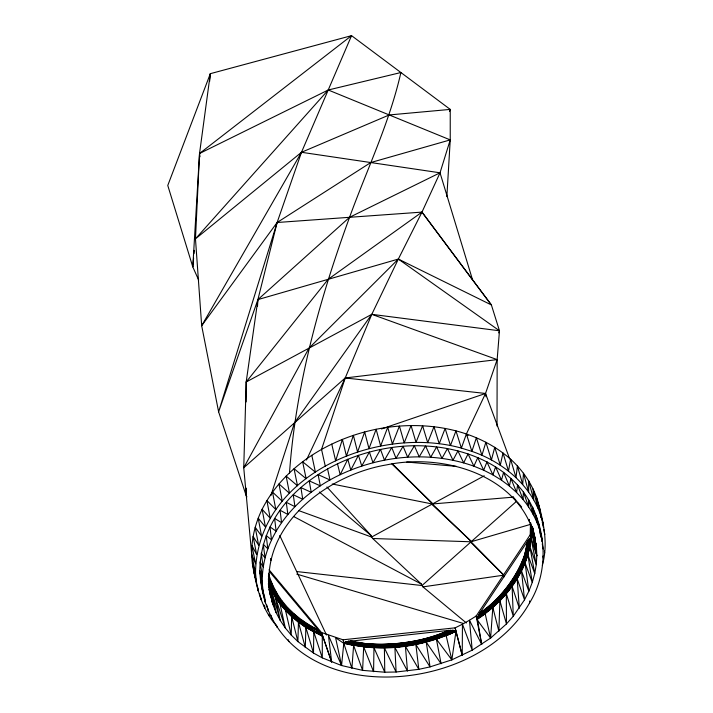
<?xml version="1.0" encoding="UTF-8"?>
<svg xmlns="http://www.w3.org/2000/svg" width="713" height="713" viewBox="0 0 713 713"><rect width="100%" height="100%" fill="white"/><g stroke="black" fill="none" stroke-linecap="round" stroke-linejoin="round"><path stroke-width="1.07" d="M446.864 196.601L450.233 139.9L450.233 109.401L351.554 35.65L210.326 73.68L167.769 185.46L192.795 266.894L198.66 280.066M245.958 488.28L245.949 494.929L246.885 496.925M246.145 401.927L246.19 381.99L257.91 299.594L277.125 222.501L301.483 152.288L351.554 35.65L199.533 153.5L192.795 266.894L193.597 258.061M497.014 426.044L497.157 359.61L499.474 330.779L491.391 304.95L421.98 212.109L277.125 222.501L201.681 325.725L218.615 411.82L245.949 494.929L246.35 488.262M530.454 522.887L530.24 534.768L476.195 616.014L469.457 620.257L481.685 644.392L477.166 618.278C501.408 601.612 522.041 577.592 528.743 548.386C530.374 547.094 528.591 537.54 531.042 538.333L536.836 555.757L536.265 564.66L534.732 573.582L532.255 582.459L528.841 591.22L524.518 599.82L513.28 616.228L506.444 623.937L490.597 638.073L472.211 650.158L451.837 659.855L430.055 666.887L418.825 669.338L396.107 672.011L384.779 672.216L362.596 670.363L341.563 665.532L322.294 657.876L313.497 653.055L297.891 641.584L291.198 635.016L285.307 627.966L280.262 620.479L276.1 612.61L272.847 604.401L269.113 589.508M331.67 662.047L321.483 632.511L331.67 662.047L328.417 635.301L341.563 665.532L343.809 643.206L346.438 641.611L448.744 630.399L453.709 630.381L455.91 631.246L462.238 655.327L462.443 624.205L469.457 620.257L472.211 650.158L462.443 624.205L455.179 627.832L343.015 639.793L321.483 632.511L269.059 569.767M343.015 639.793L343.853 643.046C374.12 650.167 406.098 648.812 435.518 638.893L436.409 639.16L451.837 659.855L455.972 631.397C422.105 646.851 382.747 652.841 346.393 643.482L346.438 641.611C381.945 649.285 419.494 644.704 452.71 630.283C419.814 646.254 381.125 649.935 345.529 641.914M276.983 626.272C261.297 609.16 256.145 585.863 252.42 563.662C250.022 545.062 253.908 526.034 262.117 509.278C284.122 465.937 329.575 438.789 376.125 429.271C422.212 420.082 474.395 427.328 510.579 459.199C524.287 471.623 534.679 487.844 539.081 505.891C544.206 525.116 547.958 545.668 542.326 565.249M449.44 111.478L450.233 109.401L389.236 114.953L301.483 152.288L201.681 325.725L195.469 238.846L199.533 153.5L328.247 89.998L450.233 139.9L440.028 172.804L421.98 212.109L328.132 279.327L246.19 381.99L243.748 467.755L251.707 554.652L255.521 573.011L256.413 582.111L258.258 591.041L257.357 585.551M532.727 527.78L536.434 546.933L536.836 555.757L530.597 528.271C533.057 559.099 514.403 587.334 492.835 607.44L490.597 638.073L476.997 619.579C504.563 601.148 528.244 572.174 530.739 538.03M484.742 612.681L477.318 617.806L479.911 612.886L483.467 611.014L485.188 613.733L477.006 618.982L485.018 613.242L499.902 600.765L506.444 623.937L506.337 593.724L513.28 616.228L512.112 586.371L519.322 608.171L517.175 578.76L524.518 599.82L521.515 570.917L528.841 591.22L525.08 562.905L532.255 582.459L527.87 554.776L534.732 573.582L529.866 546.568L536.265 564.66L531.042 538.333L530.632 539.901L529.759 539.135L530.276 538.19C525.864 571.193 503.85 598.867 477.318 617.806L477.166 618.278L492.835 607.44L498.868 631.237L499.902 600.765C517.888 581.3 532.852 555.739 530.597 528.271L530.989 538.199M257.509 306.251L257.91 299.594L349.557 217.305L440.028 172.804L472.567 279.888L491.391 304.95L398.344 259.069L257.91 299.594L218.615 411.82L277.125 222.501L370.76 162.546L450.233 139.9M269.131 589.401L270.539 595.934C257.66 527.433 325.93 474.992 386.785 464.849C443.932 452.826 520.009 475.25 535.08 538.253L532.566 527.549M529.759 539.135L529.287 539.055C524.768 569.937 505.116 597.859 478.976 614.392C502.727 597.039 524.224 571.817 527.335 541.604L529.795 538.556M529.501 603.046C550.481 569.259 546.238 523.698 523.404 491.997C500.446 462.104 462.3 447.898 425.581 445.999C352.418 441.686 261.181 489.18 259.808 570.801L259.817 571.024C266.814 710.193 473.45 703.223 529.501 603.046L529.643 600.943M451.837 659.855L445.554 633.108L450.741 630.265C421.49 643.233 388.906 646.923 357.391 642.823L357.088 645.523C390.474 651.085 425.108 645.096 455.803 631.112L455.179 627.832L462.238 655.327M357.231 643.5L348.309 641.183C381.892 647.493 417.408 644.187 448.744 630.399C427.069 640.417 402.961 643.812 379.245 644.65L379.254 647.377M193.998 253.641L194.301 250.334M209.631 81.407L210.326 73.68L199.533 153.5L200.023 156.798M529.108 548.814L527.629 547.7L528.306 540.231C523.369 568.76 505.713 593.056 483.467 611.014M289.46 473.441C295.708 385.51 319.371 299.816 349.557 217.305C367.052 169.168 389.556 122.698 400.893 72.53L328.247 89.998L195.469 238.846L301.483 152.288L440.028 172.804M530.632 539.901L530.837 538.048M268.623 582.69L271.377 589.803L279.853 603.162L285.307 627.966L275.352 597.031L268.596 583.198C276.546 604.704 294.54 620.568 313.809 631.994L322.294 657.876L322.285 636.085L316.813 633.046L317.695 630.524L318.354 630.114L322.231 635.907M528.244 548.003L529.287 539.055M322.071 635.506L308.025 628.224L309.665 625.372L318.354 630.114L269.469 571.612M379.245 644.65L368.211 644.106L368.068 646.834M524.501 556.238L527.335 541.604L479.911 612.886C500.223 599.08 515.526 578.947 524.501 556.238L526.631 557.682M530.276 539.483L530.517 538.074M322.285 636.085L305.85 627.36L299.879 622.788L300.218 621.593L301.617 620.016L319.397 631.406C296.127 622.164 276.644 602.084 268.4 578.216L269.603 577.423L268.471 573.243M285.744 610.212L291.662 616.549L291.198 635.016L285.521 610.444L287.66 607.619L301.002 620.408L317.695 630.524M296.688 571.55L421.998 585.533L516.747 501.105M279.853 603.162L281.849 600.667L287.66 607.619M270.655 587.815L272.794 585.516L268.525 574.455M270.878 495.606L294.487 422.862L371.794 314.335L398.344 259.069L421.98 212.109L472.567 279.888M246.19 381.99L371.794 314.335L497.157 359.61L485.535 393.46L466.4 433.95L461.373 448.103C377.248 424.698 256.76 474.903 255.521 573.011L252.42 563.662L256.413 582.111L254.069 572.521L255.495 577.316M498.735 332.873L499.474 330.779L398.344 259.069L308.987 348.167L243.748 467.755L345.226 377.97L371.794 314.335L499.474 330.779M298.56 510.544L371.589 537.049L484.225 475.821M306.474 460.01L345.226 377.97L497.157 359.61M483.94 611.531L478.093 616.005L484.377 612.102L477.683 616.897M455.803 631.112L446.338 635.568L455.91 631.246M344.352 642.502C381.09 650.862 420.572 646.646 454.644 630.55L445.812 633.777L453.709 630.381M455.491 630.871L436.409 639.16L441.08 663.723L426.231 642.155L430.055 666.887L415.875 644.543L418.825 669.338L405.412 646.299L407.479 671.049L394.886 647.422L396.107 672.011L384.387 647.903L384.779 672.216L373.969 647.734L373.576 671.664L363.683 646.914L362.596 670.363L353.621 645.452L343.818 643.367L335.6 637.734L341.563 665.532M455.66 630.978L446.222 635.051L455.09 630.693L446.035 634.445M381.464 428.959L485.535 393.46L509.759 459.119M371.589 537.049L372.721 538.502L470.981 541.782L530.704 524.313M421.998 585.533L422.952 586.879L503.253 575.239L503.663 577.084M332.231 484.011L432.274 503.984L513.396 497.139M346.491 642.172L344.718 642.279L346.402 642.859M357.088 645.523L353.621 645.452L351.892 668.313L343.818 643.367L346.393 643.482L344.049 642.761M406.722 462.042L456.382 466.364M368.211 644.106L350.27 640.907L357.391 642.823M343.933 642.894L346.393 643.482M346.438 641.611L357.124 644.213M296.777 574.117L463.602 623.527M526.943 547.495L527.629 547.7M281.849 600.667L276.885 593.287L274.799 595.667C286.305 612.948 302.865 626.37 321.741 634.855L313.809 631.994L313.497 653.055L305.85 627.36C293.703 619.535 283.016 609.33 275.352 597.031L280.262 620.479L271.377 589.803L276.1 612.61L268.453 583.323M308.025 628.224L305.85 627.36L305.342 647.609L298.453 622.199L285.877 609.66M299.879 622.788L298.453 622.199L297.891 641.584L291.662 616.549L292.437 616.781L294.264 614.08L309.032 625.773M316.884 632.449L321.492 634.427C298.301 622.921 276.778 604.909 268.32 579.66M316.813 633.046L321.973 635.301M521.141 564.874L523.217 566.443M320.975 633.616L317.062 631.798L320.44 632.823L317.338 631.148M516.88 573.341L518.895 575.034M293.578 516.488L421.401 584.09L421.731 585.346M511.756 581.567L513.699 583.377M505.811 589.508L507.665 591.433M301.002 620.408C285.993 609.285 273.73 593.849 268.427 575.774M499.082 597.102L500.838 599.134M422.952 586.879L466.364 622.975M319.353 492.015L371.108 535.534L371.313 536.818M372.721 538.502L421.401 584.09M432.051 504.483L471.222 541.39L432.274 503.984M491.613 604.285L493.262 606.424M391.963 464.056L432.541 503.663L392.23 463.646M470.847 542.326L503.583 574.945L503.993 576.79M470.981 541.782L503.583 574.945M326.937 486.997L371.108 535.534M541.158 516.818L540.73 514.741L543.458 525.454C536.158 489.51 505.526 462.799 471.881 451.374L466.4 433.95L467.871 435.59M466.4 433.95L467.817 435.643M513.164 496.916L515.998 500.312M517.415 502.005L521.666 507.095M279.995 602.619L274.951 595.132L268.382 581.166M272.197 585.934L276.885 593.287L268.997 577.86M279.763 535.516L326.492 635.016M445.286 632.484L445.554 633.108M251.707 554.652L255.602 563.796L251.939 545.543L256.635 554.518L253.097 536.39L258.632 545.267L255.201 527.255L261.573 536.078L258.213 518.199L265.432 527.023L262.117 509.278L270.191 518.155L266.903 500.553L275.824 509.545L272.526 492.077L282.277 501.248L278.952 483.904L289.514 493.316L286.145 476.088L297.49 485.794L294.05 468.691L306.153 478.744L302.624 461.748L315.44 472.202L311.804 455.304M288.212 639.704L288.988 641.647M264.282 595.685L262.099 588.35L263.462 594L262.42 585.079L260.503 579.767L265.45 602.743L264.594 596.728M434.698 636.281L435.518 638.893M276.288 625.176L276.974 627.262M543.19 549.099L542.245 543.85M271.011 615.257L272.232 619.428M268.837 614.134L269.38 616.21M266.76 605.016L268.382 611.237L268.248 609.107M423.834 639.401L424.502 642.056M540.338 534.474L540.16 532.29L542.156 540.178L538.565 523.707L539.964 531.221M337.472 463.762L340.199 474.698C297.936 494.403 259.844 535.846 262.42 585.079L259.817 571.024M263.988 605.043L264.764 608.153L264.701 606.032M481.685 644.392L476.195 616.014L476.979 619.205M532.139 526.515L536.434 546.933L530.677 522.861L536.836 555.757M529.001 519.429L529.509 521.577L529.162 519.42M268.56 586.255L272.847 604.401L268.4 583.332M259.577 593.546L261.047 599.74L260.86 597.699M532.023 526.595L532.763 529.777L532.13 526.657M331.75 444.083L335.654 460.848L342.392 439.386L346.438 456.097L353.381 435.331L357.578 452.015L364.655 431.953L369.004 448.629L376.125 429.271L380.635 445.946L387.738 427.301L392.408 444.003L399.405 426.062L404.226 442.809L411.053 425.545L416.018 442.363L422.604 425.777L427.702 442.675L433.985 426.739L439.217 443.744L445.135 428.433L450.464 445.554L455.964 430.839L461.373 448.103L471.881 451.374L476.391 437.746L481.917 455.331L485.865 442.203L491.409 459.965L494.76 447.283L500.285 465.241L503.013 452.96L508.503 471.115L510.579 459.199L516.007 477.558L517.406 465.954L522.727 484.519L523.449 473.191L528.645 491.961L528.672 480.847L533.707 499.831L533.03 488.886L537.878 508.075L536.506 497.255L541.131 516.631L539.081 505.891L540.543 513.761M476.195 616.014L476.979 619.41M485.188 613.733L490.597 638.073M327.561 468.913L330.021 479.983L318.114 474.635L320.342 485.865L309.228 480.874L311.224 492.3L300.922 487.594L302.731 499.243L293.266 494.76L294.924 506.649L286.296 502.317L287.856 514.474L280.066 510.232L281.564 522.656L274.621 518.431L276.109 531.14L269.977 526.88L271.519 539.875L266.181 535.508L267.821 548.787L263.249 544.277L265.049 557.824L261.199 553.119L263.222 566.933L260.049 561.978L262.339 576.042L259.808 570.801L262.42 585.079M325.297 466.231L321.536 449.404L345.226 377.97L485.535 393.46L486.016 396.749M532.058 526.283L536.434 546.933M542.236 522.014L543.315 527.21M543.743 529.287L544.821 534.474M530.24 534.768L530.927 538.11M413.282 644.499L412.774 641.816M540.16 532.29L541.105 537.54M541.488 539.643L541.862 541.746M544.304 550.793L544.67 552.896M401.945 646.21L401.606 643.5M268.427 576.273L268.783 578.43M542.967 556.033L543.27 558.145M270.592 558.466L270.878 560.605M390.572 647.172L390.394 644.445M540.802 515.74L540.962 517.745M523.404 491.997L523.039 499.492C530.784 508.895 536.72 519.741 540.16 531.443L536.069 515.33L537.228 522.95L532.7 507.219L533.386 514.75L528.467 499.421L528.645 506.916L523.404 491.997M517.54 484.983L516.622 492.531L523.039 499.492L517.54 484.983M510.918 478.423L509.421 486.079L516.622 492.531L510.918 478.423M503.583 472.38L501.497 480.179L509.421 486.079L503.583 472.38M495.58 466.872L492.897 474.876L501.497 480.179L495.58 466.872M486.952 461.944L483.681 470.197L492.897 474.876L486.952 461.944M477.772 457.621L473.904 466.186C430.59 450.696 381.491 455.197 340.199 474.698L347.792 459.199L350.805 470.045L358.443 455.268L361.767 466.052L369.379 451.997L373.006 462.755L380.501 449.395L384.45 460.17L391.767 447.488L396.018 458.307L403.077 446.276L407.64 457.193L414.369 445.785L419.217 456.837L425.581 445.999L430.688 457.22L436.623 446.935L441.971 458.361L447.425 448.575L452.987 460.241L457.924 450.91L463.655 462.862L468.058 453.931L473.904 466.186L483.681 470.197L477.772 457.621M269.175 587.254L268.427 584.152L269.175 587.254"/></g></svg>
